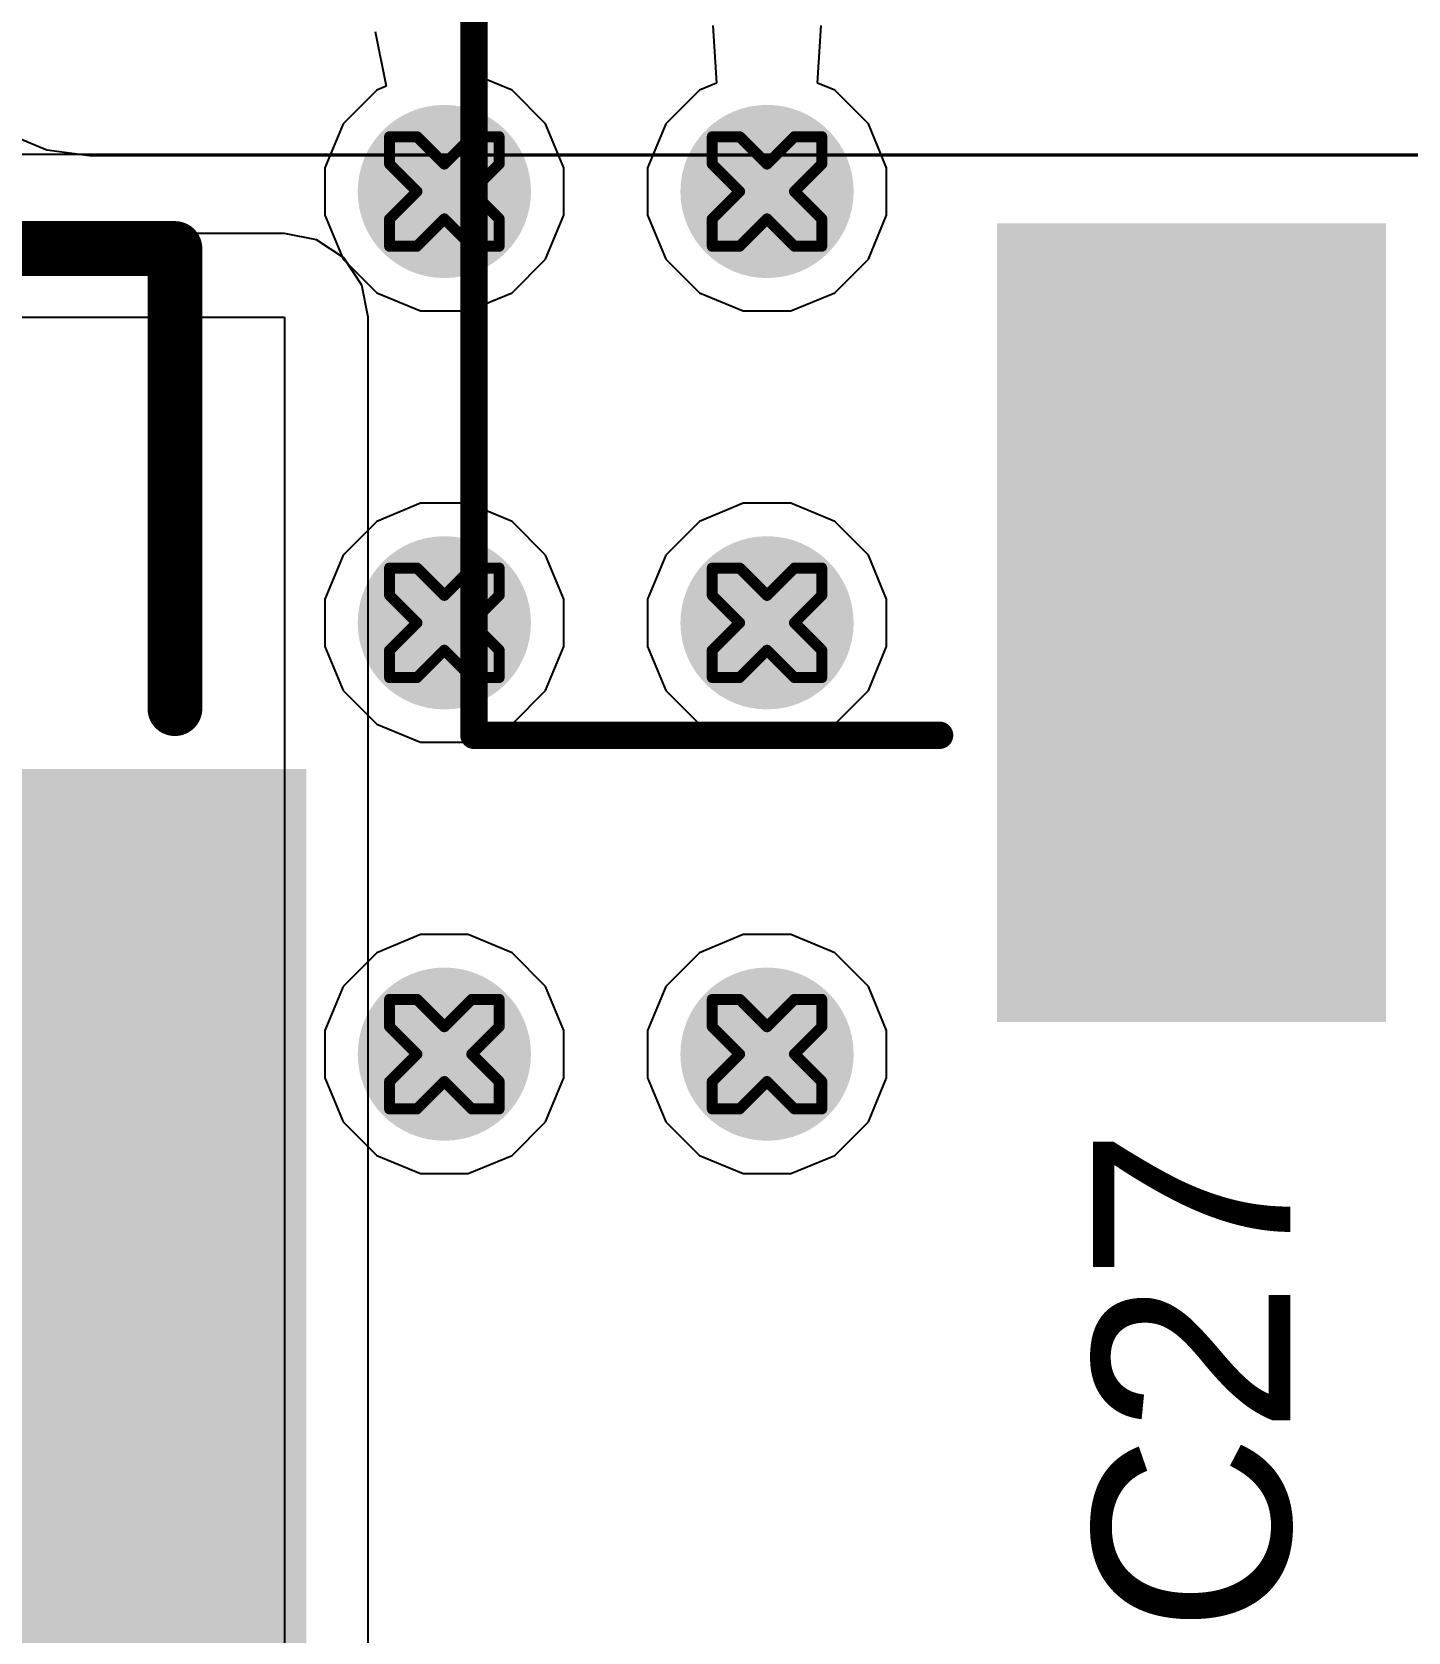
# Model space of a CAD drawing. Header units: inches. Extents: x 0 to 5379, y 0 to 5429.
# Drawn here: x 108.06 to 114.44, y 50.29 to 57.71 of the extents above; entities that cross this region are included whole.
import ezdxf

# ---------------------------------------------------------------- set-up
doc = ezdxf.new("R2010")
doc.units = ezdxf.units.IN
for name, color, linetype in [('Bottom Layer', 5, 'Continuous'), ('Bottom Solder', 6, 'Continuous'), ('Drill Drawing', 1, 'Continuous'), ('GND01', 16, 'Continuous'), ('GND02', 76, 'Continuous'), ('PWR', 156, 'Continuous'), ('SIG 01', 90, 'Continuous'), ('Top Layer', 1, 'Continuous'), ('Top Overlay', 2, 'Continuous'), ('Top Paste', 8, 'Continuous'), ('Top Solder', 216, 'Continuous'), ('Via Holes', 16, 'Continuous')]:
    doc.layers.add(name, color=color, linetype=linetype)
doc.styles.add('Arial', font='', dxfattribs={"height": 0.2})
doc.styles.get('Arial').set_extended_font_data('Arial')

# ---------------------------------------------------------------- blocks, each defined once
blk = doc.blocks.new('TO_263_50')
at = {"layer": 'Top Layer'}
blk.add_hatch(color=1, dxfattribs=at).paths.add_polyline_path([(-5.715, 9.78), (5.715, 9.78), (5.715, 0.89), (-5.715, 0.89)])
at = {"layer": 'Top Paste'}
blk.add_hatch(color=8, dxfattribs=at).paths.add_polyline_path([(-5.715, 9.78), (5.715, 9.78), (5.715, 0.89), (-5.715, 0.89)])
at = {"layer": 'Top Solder'}
blk.add_hatch(color=216, dxfattribs=at).paths.add_polyline_path([(-5.8166, 9.8816), (5.8166, 9.8816), (5.8166, 0.7884), (-5.8166, 0.7884)])
at = {"layer": 'Top Overlay'}
for points in [[(-5.207, 0.508, 0.254, 0.254, 0), (-5.207, -1.6256, 0.254, 0.254, 0)], [(5.1054, -1.6256, 0.254, 0.254, 0), (-5.207, -1.6256, 0.254, 0.254, 0)]]:
    blk.add_lwpolyline(points, format="xyseb", dxfattribs=at)
for points in [[(-5.2705, 0.508, 0.127, 0.127, 1), (-5.1435, 0.508, 0.127, 0.127, 1)], [(-5.2705, -1.6256, 0.127, 0.127, 1), (-5.1435, -1.6256, 0.127, 0.127, 1)], [(-5.2705, -1.6256, 0.127, 0.127, 1), (-5.1435, -1.6256, 0.127, 0.127, 1)]]:
    blk.add_lwpolyline(points, format="xyseb", close=True, dxfattribs=at)
blk = doc.blocks.new('RVT1H470M0607_58')
at = {"layer": 'Top Layer'}
blk.add_hatch(color=1, dxfattribs=at).paths.add_polyline_path([(1.05, 0.8), (4.55, 0.8), (4.55, -0.8), (1.05, -0.8)])
at = {"layer": 'Top Paste'}
blk.add_hatch(color=8, dxfattribs=at).paths.add_polyline_path([(1.05, 0.8), (4.55, 0.8), (4.55, -0.8), (1.05, -0.8)])
at = {"layer": 'Top Solder'}
blk.add_hatch(color=216, dxfattribs=at).paths.add_polyline_path([(0.9484, 0.9016), (4.6516, 0.9016), (4.6516, -0.9016), (0.9484, -0.9016)])
at = {"layer": 'Top Overlay'}
for points in [[(3.3214, -3.3274, 0.127, 0.127, 0), (3.3214, -1.1684, 0.127, 0.127, 0)], [(3.3214, -3.3274, 0.127, 0.127, 0), (-1.8348, -3.3274, 0.127, 0.127, 0)]]:
    blk.add_lwpolyline(points, format="xyseb", dxfattribs=at)
for points in [[(3.2897, -1.1684, 0.0635, 0.0635, 1), (3.3532, -1.1684, 0.0635, 0.0635, 1)], [(3.2897, -3.3274, 0.0635, 0.0635, 1), (3.3532, -3.3274, 0.0635, 0.0635, 1)], [(3.2897, -3.3274, 0.0635, 0.0635, 1), (3.3532, -3.3274, 0.0635, 0.0635, 1)]]:
    blk.add_lwpolyline(points, format="xyseb", close=True, dxfattribs=at)

msp = doc.modelspace()

# ---------------------------------------------------------------- hatches: boundary and pattern name
at = {"layer": 'Bottom Layer'}
h = msp.add_hatch(color=5, dxfattribs=at)
edge = h.paths.add_edge_path()
edge.add_arc((109.9758, 56.971), 0.3, 0, 360)
h = msp.add_hatch(color=5, dxfattribs=at)
edge = h.paths.add_edge_path()
edge.add_arc((111.4718, 56.971), 0.3, 0, 360)
h = msp.add_hatch(color=5, dxfattribs=at)
edge = h.paths.add_edge_path()
edge.add_arc((109.9758, 54.971), 0.3, 0, 360)
h = msp.add_hatch(color=5, dxfattribs=at)
edge = h.paths.add_edge_path()
edge.add_arc((111.4718, 54.971), 0.3, 0, 360)
h = msp.add_hatch(color=5, dxfattribs=at)
edge = h.paths.add_edge_path()
edge.add_arc((109.9758, 52.971), 0.3, 0, 360)
h = msp.add_hatch(color=5, dxfattribs=at)
edge = h.paths.add_edge_path()
edge.add_arc((111.4718, 52.971), 0.3, 0, 360)
at = {"layer": 'Bottom Solder'}
h = msp.add_hatch(color=6, dxfattribs=at)
edge = h.paths.add_edge_path()
edge.add_arc((109.9758, 56.971), 0.4016, 0, 360)
h = msp.add_hatch(color=6, dxfattribs=at)
edge = h.paths.add_edge_path()
edge.add_arc((111.4718, 56.971), 0.4016, 0, 360)
h = msp.add_hatch(color=6, dxfattribs=at)
edge = h.paths.add_edge_path()
edge.add_arc((109.9758, 54.971), 0.4016, 0, 360)
h = msp.add_hatch(color=6, dxfattribs=at)
edge = h.paths.add_edge_path()
edge.add_arc((111.4718, 54.971), 0.4016, 0, 360)
h = msp.add_hatch(color=6, dxfattribs=at)
edge = h.paths.add_edge_path()
edge.add_arc((109.9758, 52.971), 0.4016, 0, 360)
h = msp.add_hatch(color=6, dxfattribs=at)
edge = h.paths.add_edge_path()
edge.add_arc((111.4718, 52.971), 0.4016, 0, 360)
at = {"layer": 'GND01'}
h = msp.add_hatch(color=16, dxfattribs=at)
edge = h.paths.add_edge_path()
edge.add_arc((109.9758, 56.971), 0.3, 0, 360)
h = msp.add_hatch(color=16, dxfattribs=at)
edge = h.paths.add_edge_path()
edge.add_arc((111.4718, 56.971), 0.3, 0, 360)
h = msp.add_hatch(color=16, dxfattribs=at)
edge = h.paths.add_edge_path()
edge.add_arc((109.9758, 54.971), 0.3, 0, 360)
h = msp.add_hatch(color=16, dxfattribs=at)
edge = h.paths.add_edge_path()
edge.add_arc((111.4718, 54.971), 0.3, 0, 360)
h = msp.add_hatch(color=16, dxfattribs=at)
edge = h.paths.add_edge_path()
edge.add_arc((109.9758, 52.971), 0.3, 0, 360)
h = msp.add_hatch(color=16, dxfattribs=at)
edge = h.paths.add_edge_path()
edge.add_arc((111.4718, 52.971), 0.3, 0, 360)
at = {"layer": 'GND02'}
h = msp.add_hatch(color=76, dxfattribs=at)
edge = h.paths.add_edge_path()
edge.add_arc((109.9758, 56.971), 0.3, 0, 360)
h = msp.add_hatch(color=76, dxfattribs=at)
edge = h.paths.add_edge_path()
edge.add_arc((111.4718, 56.971), 0.3, 0, 360)
h = msp.add_hatch(color=76, dxfattribs=at)
edge = h.paths.add_edge_path()
edge.add_arc((109.9758, 54.971), 0.3, 0, 360)
h = msp.add_hatch(color=76, dxfattribs=at)
edge = h.paths.add_edge_path()
edge.add_arc((111.4718, 54.971), 0.3, 0, 360)
h = msp.add_hatch(color=76, dxfattribs=at)
edge = h.paths.add_edge_path()
edge.add_arc((109.9758, 52.971), 0.3, 0, 360)
h = msp.add_hatch(color=76, dxfattribs=at)
edge = h.paths.add_edge_path()
edge.add_arc((111.4718, 52.971), 0.3, 0, 360)
at = {"layer": 'PWR'}
h = msp.add_hatch(color=156, dxfattribs=at)
edge = h.paths.add_edge_path()
edge.add_arc((109.9758, 56.971), 0.3, 0, 360)
h = msp.add_hatch(color=156, dxfattribs=at)
edge = h.paths.add_edge_path()
edge.add_arc((111.4718, 56.971), 0.3, 0, 360)
h = msp.add_hatch(color=156, dxfattribs=at)
edge = h.paths.add_edge_path()
edge.add_arc((109.9758, 54.971), 0.3, 0, 360)
h = msp.add_hatch(color=156, dxfattribs=at)
edge = h.paths.add_edge_path()
edge.add_arc((111.4718, 54.971), 0.3, 0, 360)
h = msp.add_hatch(color=156, dxfattribs=at)
edge = h.paths.add_edge_path()
edge.add_arc((109.9758, 52.971), 0.3, 0, 360)
h = msp.add_hatch(color=156, dxfattribs=at)
edge = h.paths.add_edge_path()
edge.add_arc((111.4718, 52.971), 0.3, 0, 360)
at = {"layer": 'SIG 01'}
h = msp.add_hatch(color=90, dxfattribs=at)
edge = h.paths.add_edge_path()
edge.add_arc((109.9758, 56.971), 0.3, 0, 360)
h = msp.add_hatch(color=90, dxfattribs=at)
edge = h.paths.add_edge_path()
edge.add_arc((111.4718, 56.971), 0.3, 0, 360)
h = msp.add_hatch(color=90, dxfattribs=at)
edge = h.paths.add_edge_path()
edge.add_arc((109.9758, 54.971), 0.3, 0, 360)
h = msp.add_hatch(color=90, dxfattribs=at)
edge = h.paths.add_edge_path()
edge.add_arc((111.4718, 54.971), 0.3, 0, 360)
h = msp.add_hatch(color=90, dxfattribs=at)
edge = h.paths.add_edge_path()
edge.add_arc((109.9758, 52.971), 0.3, 0, 360)
h = msp.add_hatch(color=90, dxfattribs=at)
edge = h.paths.add_edge_path()
edge.add_arc((111.4718, 52.971), 0.3, 0, 360)
at = {"layer": 'Top Layer'}
h = msp.add_hatch(color=1, dxfattribs=at)
edge = h.paths.add_edge_path()
edge.add_arc((109.9758, 56.971), 0.3, 0, 360)
h = msp.add_hatch(color=1, dxfattribs=at)
edge = h.paths.add_edge_path()
edge.add_arc((111.4718, 56.971), 0.3, 0, 360)
h = msp.add_hatch(color=1, dxfattribs=at)
edge = h.paths.add_edge_path()
edge.add_arc((109.9758, 54.971), 0.3, 0, 360)
h = msp.add_hatch(color=1, dxfattribs=at)
edge = h.paths.add_edge_path()
edge.add_arc((111.4718, 54.971), 0.3, 0, 360)
h = msp.add_hatch(color=1, dxfattribs=at)
edge = h.paths.add_edge_path()
edge.add_arc((109.9758, 52.971), 0.3, 0, 360)
h = msp.add_hatch(color=1, dxfattribs=at)
edge = h.paths.add_edge_path()
edge.add_arc((111.4718, 52.971), 0.3, 0, 360)
at = {"layer": 'Top Solder'}
h = msp.add_hatch(color=216, dxfattribs=at)
edge = h.paths.add_edge_path()
edge.add_arc((109.9758, 56.971), 0.4016, 0, 360)
h = msp.add_hatch(color=216, dxfattribs=at)
edge = h.paths.add_edge_path()
edge.add_arc((111.4718, 56.971), 0.4016, 0, 360)
h = msp.add_hatch(color=216, dxfattribs=at)
edge = h.paths.add_edge_path()
edge.add_arc((109.9758, 54.971), 0.4016, 0, 360)
h = msp.add_hatch(color=216, dxfattribs=at)
edge = h.paths.add_edge_path()
edge.add_arc((111.4718, 54.971), 0.4016, 0, 360)
h = msp.add_hatch(color=216, dxfattribs=at)
edge = h.paths.add_edge_path()
edge.add_arc((109.9758, 52.971), 0.4016, 0, 360)
h = msp.add_hatch(color=216, dxfattribs=at)
edge = h.paths.add_edge_path()
edge.add_arc((111.4718, 52.971), 0.4016, 0, 360)
at = {"layer": 'Via Holes'}
h = msp.add_hatch(color=7, dxfattribs=at)
edge = h.paths.add_edge_path()
edge.add_arc((109.9758, 56.971), 0.15, 0, 360)
h = msp.add_hatch(color=7, dxfattribs=at)
edge = h.paths.add_edge_path()
edge.add_arc((111.4718, 56.971), 0.15, 0, 360)
h = msp.add_hatch(color=7, dxfattribs=at)
edge = h.paths.add_edge_path()
edge.add_arc((109.9758, 54.971), 0.15, 0, 360)
h = msp.add_hatch(color=7, dxfattribs=at)
edge = h.paths.add_edge_path()
edge.add_arc((111.4718, 54.971), 0.15, 0, 360)
h = msp.add_hatch(color=7, dxfattribs=at)
edge = h.paths.add_edge_path()
edge.add_arc((109.9758, 52.971), 0.15, 0, 360)
h = msp.add_hatch(color=7, dxfattribs=at)
edge = h.paths.add_edge_path()
edge.add_arc((111.4718, 52.971), 0.15, 0, 360)

# ---------------------------------------------------------------- linework, layer by layer
at = {"layer": 'Bottom Layer'}
msp.add_line((106.1974, 57.1434), (130.3424, 57.1434), dxfattribs=at)
at = {"layer": 'Drill Drawing'}
for points in [[(109.7218, 57.098, 0.0508, 0.0508, 0), (109.7218, 57.225, 0.0508, 0.0508, 0)], [(109.7218, 57.225, 0.0508, 0.0508, 0), (109.8488, 57.225, 0.0508, 0.0508, 0)], [(109.8488, 57.225, 0.0508, 0.0508, 0), (109.9758, 57.098, 0.0508, 0.0508, 0)], [(109.9758, 57.098, 0.0508, 0.0508, 0), (110.1028, 57.225, 0.0508, 0.0508, 0)], [(110.1028, 57.225, 0.0508, 0.0508, 0), (110.2298, 57.225, 0.0508, 0.0508, 0)], [(110.2298, 57.098, 0.0508, 0.0508, 0), (110.2298, 57.225, 0.0508, 0.0508, 0)], [(111.2178, 57.098, 0.0508, 0.0508, 0), (111.2178, 57.225, 0.0508, 0.0508, 0)], [(111.2178, 57.225, 0.0508, 0.0508, 0), (111.3448, 57.225, 0.0508, 0.0508, 0)], [(111.3448, 57.225, 0.0508, 0.0508, 0), (111.4718, 57.098, 0.0508, 0.0508, 0)], [(111.4718, 57.098, 0.0508, 0.0508, 0), (111.5988, 57.225, 0.0508, 0.0508, 0)], [(111.5988, 57.225, 0.0508, 0.0508, 0), (111.7258, 57.225, 0.0508, 0.0508, 0)], [(111.7258, 57.098, 0.0508, 0.0508, 0), (111.7258, 57.225, 0.0508, 0.0508, 0)], [(109.7218, 57.098, 0.0508, 0.0508, 0), (109.8488, 56.971, 0.0508, 0.0508, 0)], [(110.1028, 56.971, 0.0508, 0.0508, 0), (110.2298, 57.098, 0.0508, 0.0508, 0)], [(111.2178, 57.098, 0.0508, 0.0508, 0), (111.3448, 56.971, 0.0508, 0.0508, 0)], [(111.5988, 56.971, 0.0508, 0.0508, 0), (111.7258, 57.098, 0.0508, 0.0508, 0)], [(109.7218, 56.844, 0.0508, 0.0508, 0), (109.8488, 56.971, 0.0508, 0.0508, 0)], [(110.1028, 56.971, 0.0508, 0.0508, 0), (110.2298, 56.844, 0.0508, 0.0508, 0)], [(111.2178, 56.844, 0.0508, 0.0508, 0), (111.3448, 56.971, 0.0508, 0.0508, 0)], [(111.5988, 56.971, 0.0508, 0.0508, 0), (111.7258, 56.844, 0.0508, 0.0508, 0)], [(109.7218, 56.717, 0.0508, 0.0508, 0), (109.7218, 56.844, 0.0508, 0.0508, 0)], [(109.8488, 56.717, 0.0508, 0.0508, 0), (109.9758, 56.844, 0.0508, 0.0508, 0)], [(109.9758, 56.844, 0.0508, 0.0508, 0), (110.1028, 56.717, 0.0508, 0.0508, 0)], [(110.2298, 56.717, 0.0508, 0.0508, 0), (110.2298, 56.844, 0.0508, 0.0508, 0)], [(111.2178, 56.717, 0.0508, 0.0508, 0), (111.2178, 56.844, 0.0508, 0.0508, 0)], [(111.3448, 56.717, 0.0508, 0.0508, 0), (111.4718, 56.844, 0.0508, 0.0508, 0)], [(111.4718, 56.844, 0.0508, 0.0508, 0), (111.5988, 56.717, 0.0508, 0.0508, 0)], [(111.7258, 56.717, 0.0508, 0.0508, 0), (111.7258, 56.844, 0.0508, 0.0508, 0)], [(109.7218, 56.717, 0.0508, 0.0508, 0), (109.8488, 56.717, 0.0508, 0.0508, 0)], [(110.1028, 56.717, 0.0508, 0.0508, 0), (110.2298, 56.717, 0.0508, 0.0508, 0)], [(111.2178, 56.717, 0.0508, 0.0508, 0), (111.3448, 56.717, 0.0508, 0.0508, 0)], [(111.5988, 56.717, 0.0508, 0.0508, 0), (111.7258, 56.717, 0.0508, 0.0508, 0)], [(109.7218, 55.098, 0.0508, 0.0508, 0), (109.7218, 55.225, 0.0508, 0.0508, 0)], [(109.7218, 55.225, 0.0508, 0.0508, 0), (109.8488, 55.225, 0.0508, 0.0508, 0)], [(109.8488, 55.225, 0.0508, 0.0508, 0), (109.9758, 55.098, 0.0508, 0.0508, 0)], [(109.9758, 55.098, 0.0508, 0.0508, 0), (110.1028, 55.225, 0.0508, 0.0508, 0)], [(110.1028, 55.225, 0.0508, 0.0508, 0), (110.2298, 55.225, 0.0508, 0.0508, 0)], [(110.2298, 55.098, 0.0508, 0.0508, 0), (110.2298, 55.225, 0.0508, 0.0508, 0)], [(111.2178, 55.098, 0.0508, 0.0508, 0), (111.2178, 55.225, 0.0508, 0.0508, 0)], [(111.2178, 55.225, 0.0508, 0.0508, 0), (111.3448, 55.225, 0.0508, 0.0508, 0)], [(111.3448, 55.225, 0.0508, 0.0508, 0), (111.4718, 55.098, 0.0508, 0.0508, 0)], [(111.4718, 55.098, 0.0508, 0.0508, 0), (111.5988, 55.225, 0.0508, 0.0508, 0)], [(111.5988, 55.225, 0.0508, 0.0508, 0), (111.7258, 55.225, 0.0508, 0.0508, 0)], [(111.7258, 55.098, 0.0508, 0.0508, 0), (111.7258, 55.225, 0.0508, 0.0508, 0)], [(109.7218, 55.098, 0.0508, 0.0508, 0), (109.8488, 54.971, 0.0508, 0.0508, 0)], [(110.1028, 54.971, 0.0508, 0.0508, 0), (110.2298, 55.098, 0.0508, 0.0508, 0)], [(111.2178, 55.098, 0.0508, 0.0508, 0), (111.3448, 54.971, 0.0508, 0.0508, 0)], [(111.5988, 54.971, 0.0508, 0.0508, 0), (111.7258, 55.098, 0.0508, 0.0508, 0)], [(109.7218, 54.844, 0.0508, 0.0508, 0), (109.8488, 54.971, 0.0508, 0.0508, 0)], [(110.1028, 54.971, 0.0508, 0.0508, 0), (110.2298, 54.844, 0.0508, 0.0508, 0)], [(111.2178, 54.844, 0.0508, 0.0508, 0), (111.3448, 54.971, 0.0508, 0.0508, 0)], [(111.5988, 54.971, 0.0508, 0.0508, 0), (111.7258, 54.844, 0.0508, 0.0508, 0)], [(109.7218, 54.717, 0.0508, 0.0508, 0), (109.7218, 54.844, 0.0508, 0.0508, 0)], [(109.8488, 54.717, 0.0508, 0.0508, 0), (109.9758, 54.844, 0.0508, 0.0508, 0)], [(109.9758, 54.844, 0.0508, 0.0508, 0), (110.1028, 54.717, 0.0508, 0.0508, 0)], [(110.2298, 54.717, 0.0508, 0.0508, 0), (110.2298, 54.844, 0.0508, 0.0508, 0)], [(111.2178, 54.717, 0.0508, 0.0508, 0), (111.2178, 54.844, 0.0508, 0.0508, 0)], [(111.3448, 54.717, 0.0508, 0.0508, 0), (111.4718, 54.844, 0.0508, 0.0508, 0)], [(111.4718, 54.844, 0.0508, 0.0508, 0), (111.5988, 54.717, 0.0508, 0.0508, 0)], [(111.7258, 54.717, 0.0508, 0.0508, 0), (111.7258, 54.844, 0.0508, 0.0508, 0)], [(109.7218, 54.717, 0.0508, 0.0508, 0), (109.8488, 54.717, 0.0508, 0.0508, 0)], [(110.1028, 54.717, 0.0508, 0.0508, 0), (110.2298, 54.717, 0.0508, 0.0508, 0)], [(111.2178, 54.717, 0.0508, 0.0508, 0), (111.3448, 54.717, 0.0508, 0.0508, 0)], [(111.5988, 54.717, 0.0508, 0.0508, 0), (111.7258, 54.717, 0.0508, 0.0508, 0)], [(109.7218, 53.098, 0.0508, 0.0508, 0), (109.7218, 53.225, 0.0508, 0.0508, 0)], [(109.7218, 53.225, 0.0508, 0.0508, 0), (109.8488, 53.225, 0.0508, 0.0508, 0)], [(109.8488, 53.225, 0.0508, 0.0508, 0), (109.9758, 53.098, 0.0508, 0.0508, 0)], [(109.9758, 53.098, 0.0508, 0.0508, 0), (110.1028, 53.225, 0.0508, 0.0508, 0)], [(110.1028, 53.225, 0.0508, 0.0508, 0), (110.2298, 53.225, 0.0508, 0.0508, 0)], [(110.2298, 53.098, 0.0508, 0.0508, 0), (110.2298, 53.225, 0.0508, 0.0508, 0)], [(111.2178, 53.098, 0.0508, 0.0508, 0), (111.2178, 53.225, 0.0508, 0.0508, 0)], [(111.2178, 53.225, 0.0508, 0.0508, 0), (111.3448, 53.225, 0.0508, 0.0508, 0)], [(111.3448, 53.225, 0.0508, 0.0508, 0), (111.4718, 53.098, 0.0508, 0.0508, 0)], [(111.4718, 53.098, 0.0508, 0.0508, 0), (111.5988, 53.225, 0.0508, 0.0508, 0)], [(111.5988, 53.225, 0.0508, 0.0508, 0), (111.7258, 53.225, 0.0508, 0.0508, 0)], [(111.7258, 53.098, 0.0508, 0.0508, 0), (111.7258, 53.225, 0.0508, 0.0508, 0)], [(109.7218, 53.098, 0.0508, 0.0508, 0), (109.8488, 52.971, 0.0508, 0.0508, 0)], [(110.1028, 52.971, 0.0508, 0.0508, 0), (110.2298, 53.098, 0.0508, 0.0508, 0)], [(111.2178, 53.098, 0.0508, 0.0508, 0), (111.3448, 52.971, 0.0508, 0.0508, 0)], [(111.5988, 52.971, 0.0508, 0.0508, 0), (111.7258, 53.098, 0.0508, 0.0508, 0)], [(109.7218, 52.844, 0.0508, 0.0508, 0), (109.8488, 52.971, 0.0508, 0.0508, 0)], [(110.1028, 52.971, 0.0508, 0.0508, 0), (110.2298, 52.844, 0.0508, 0.0508, 0)], [(111.2178, 52.844, 0.0508, 0.0508, 0), (111.3448, 52.971, 0.0508, 0.0508, 0)], [(111.5988, 52.971, 0.0508, 0.0508, 0), (111.7258, 52.844, 0.0508, 0.0508, 0)], [(109.7218, 52.717, 0.0508, 0.0508, 0), (109.7218, 52.844, 0.0508, 0.0508, 0)], [(109.8488, 52.717, 0.0508, 0.0508, 0), (109.9758, 52.844, 0.0508, 0.0508, 0)], [(109.9758, 52.844, 0.0508, 0.0508, 0), (110.1028, 52.717, 0.0508, 0.0508, 0)], [(110.2298, 52.717, 0.0508, 0.0508, 0), (110.2298, 52.844, 0.0508, 0.0508, 0)], [(111.2178, 52.717, 0.0508, 0.0508, 0), (111.2178, 52.844, 0.0508, 0.0508, 0)], [(111.3448, 52.717, 0.0508, 0.0508, 0), (111.4718, 52.844, 0.0508, 0.0508, 0)], [(111.4718, 52.844, 0.0508, 0.0508, 0), (111.5988, 52.717, 0.0508, 0.0508, 0)], [(111.7258, 52.717, 0.0508, 0.0508, 0), (111.7258, 52.844, 0.0508, 0.0508, 0)], [(109.7218, 52.717, 0.0508, 0.0508, 0), (109.8488, 52.717, 0.0508, 0.0508, 0)], [(110.1028, 52.717, 0.0508, 0.0508, 0), (110.2298, 52.717, 0.0508, 0.0508, 0)], [(111.2178, 52.717, 0.0508, 0.0508, 0), (111.3448, 52.717, 0.0508, 0.0508, 0)], [(111.5988, 52.717, 0.0508, 0.0508, 0), (111.7258, 52.717, 0.0508, 0.0508, 0)]]:
    msp.add_lwpolyline(points, format="xyseb", dxfattribs=at)
for points in [[(109.7091, 57.225, 0.0254, 0.0254, 1), (109.7345, 57.225, 0.0254, 0.0254, 1)], [(109.7091, 57.225, 0.0254, 0.0254, 1), (109.7345, 57.225, 0.0254, 0.0254, 1)], [(109.8361, 57.225, 0.0254, 0.0254, 1), (109.8615, 57.225, 0.0254, 0.0254, 1)], [(109.8361, 57.225, 0.0254, 0.0254, 1), (109.8615, 57.225, 0.0254, 0.0254, 1)], [(110.0901, 57.225, 0.0254, 0.0254, 1), (110.1155, 57.225, 0.0254, 0.0254, 1)], [(110.0901, 57.225, 0.0254, 0.0254, 1), (110.1155, 57.225, 0.0254, 0.0254, 1)], [(110.2171, 57.225, 0.0254, 0.0254, 1), (110.2425, 57.225, 0.0254, 0.0254, 1)], [(110.2171, 57.225, 0.0254, 0.0254, 1), (110.2425, 57.225, 0.0254, 0.0254, 1)], [(111.2051, 57.225, 0.0254, 0.0254, 1), (111.2305, 57.225, 0.0254, 0.0254, 1)], [(111.2051, 57.225, 0.0254, 0.0254, 1), (111.2305, 57.225, 0.0254, 0.0254, 1)], [(111.3321, 57.225, 0.0254, 0.0254, 1), (111.3575, 57.225, 0.0254, 0.0254, 1)], [(111.3321, 57.225, 0.0254, 0.0254, 1), (111.3575, 57.225, 0.0254, 0.0254, 1)], [(111.5861, 57.225, 0.0254, 0.0254, 1), (111.6115, 57.225, 0.0254, 0.0254, 1)], [(111.5861, 57.225, 0.0254, 0.0254, 1), (111.6115, 57.225, 0.0254, 0.0254, 1)], [(111.7131, 57.225, 0.0254, 0.0254, 1), (111.7385, 57.225, 0.0254, 0.0254, 1)], [(111.7131, 57.225, 0.0254, 0.0254, 1), (111.7385, 57.225, 0.0254, 0.0254, 1)], [(109.7091, 57.098, 0.0254, 0.0254, 1), (109.7345, 57.098, 0.0254, 0.0254, 1)], [(109.7091, 57.098, 0.0254, 0.0254, 1), (109.7345, 57.098, 0.0254, 0.0254, 1)], [(109.9631, 57.098, 0.0254, 0.0254, 1), (109.9885, 57.098, 0.0254, 0.0254, 1)], [(109.9631, 57.098, 0.0254, 0.0254, 1), (109.9885, 57.098, 0.0254, 0.0254, 1)], [(110.2171, 57.098, 0.0254, 0.0254, 1), (110.2425, 57.098, 0.0254, 0.0254, 1)], [(110.2171, 57.098, 0.0254, 0.0254, 1), (110.2425, 57.098, 0.0254, 0.0254, 1)], [(111.2051, 57.098, 0.0254, 0.0254, 1), (111.2305, 57.098, 0.0254, 0.0254, 1)], [(111.2051, 57.098, 0.0254, 0.0254, 1), (111.2305, 57.098, 0.0254, 0.0254, 1)], [(111.4591, 57.098, 0.0254, 0.0254, 1), (111.4845, 57.098, 0.0254, 0.0254, 1)], [(111.4591, 57.098, 0.0254, 0.0254, 1), (111.4845, 57.098, 0.0254, 0.0254, 1)], [(111.7131, 57.098, 0.0254, 0.0254, 1), (111.7385, 57.098, 0.0254, 0.0254, 1)], [(111.7131, 57.098, 0.0254, 0.0254, 1), (111.7385, 57.098, 0.0254, 0.0254, 1)], [(109.8361, 56.971, 0.0254, 0.0254, 1), (109.8615, 56.971, 0.0254, 0.0254, 1)], [(109.8361, 56.971, 0.0254, 0.0254, 1), (109.8615, 56.971, 0.0254, 0.0254, 1)], [(110.0901, 56.971, 0.0254, 0.0254, 1), (110.1155, 56.971, 0.0254, 0.0254, 1)], [(110.0901, 56.971, 0.0254, 0.0254, 1), (110.1155, 56.971, 0.0254, 0.0254, 1)], [(111.3321, 56.971, 0.0254, 0.0254, 1), (111.3575, 56.971, 0.0254, 0.0254, 1)], [(111.3321, 56.971, 0.0254, 0.0254, 1), (111.3575, 56.971, 0.0254, 0.0254, 1)], [(111.5861, 56.971, 0.0254, 0.0254, 1), (111.6115, 56.971, 0.0254, 0.0254, 1)], [(111.5861, 56.971, 0.0254, 0.0254, 1), (111.6115, 56.971, 0.0254, 0.0254, 1)], [(109.7091, 56.844, 0.0254, 0.0254, 1), (109.7345, 56.844, 0.0254, 0.0254, 1)], [(109.7091, 56.844, 0.0254, 0.0254, 1), (109.7345, 56.844, 0.0254, 0.0254, 1)], [(109.9631, 56.844, 0.0254, 0.0254, 1), (109.9885, 56.844, 0.0254, 0.0254, 1)], [(109.9631, 56.844, 0.0254, 0.0254, 1), (109.9885, 56.844, 0.0254, 0.0254, 1)], [(110.2171, 56.844, 0.0254, 0.0254, 1), (110.2425, 56.844, 0.0254, 0.0254, 1)], [(110.2171, 56.844, 0.0254, 0.0254, 1), (110.2425, 56.844, 0.0254, 0.0254, 1)], [(111.2051, 56.844, 0.0254, 0.0254, 1), (111.2305, 56.844, 0.0254, 0.0254, 1)], [(111.2051, 56.844, 0.0254, 0.0254, 1), (111.2305, 56.844, 0.0254, 0.0254, 1)], [(111.4591, 56.844, 0.0254, 0.0254, 1), (111.4845, 56.844, 0.0254, 0.0254, 1)], [(111.4591, 56.844, 0.0254, 0.0254, 1), (111.4845, 56.844, 0.0254, 0.0254, 1)], [(111.7131, 56.844, 0.0254, 0.0254, 1), (111.7385, 56.844, 0.0254, 0.0254, 1)], [(111.7131, 56.844, 0.0254, 0.0254, 1), (111.7385, 56.844, 0.0254, 0.0254, 1)], [(109.7091, 56.717, 0.0254, 0.0254, 1), (109.7345, 56.717, 0.0254, 0.0254, 1)], [(109.7091, 56.717, 0.0254, 0.0254, 1), (109.7345, 56.717, 0.0254, 0.0254, 1)], [(109.8361, 56.717, 0.0254, 0.0254, 1), (109.8615, 56.717, 0.0254, 0.0254, 1)], [(109.8361, 56.717, 0.0254, 0.0254, 1), (109.8615, 56.717, 0.0254, 0.0254, 1)], [(110.0901, 56.717, 0.0254, 0.0254, 1), (110.1155, 56.717, 0.0254, 0.0254, 1)], [(110.0901, 56.717, 0.0254, 0.0254, 1), (110.1155, 56.717, 0.0254, 0.0254, 1)], [(110.2171, 56.717, 0.0254, 0.0254, 1), (110.2425, 56.717, 0.0254, 0.0254, 1)], [(110.2171, 56.717, 0.0254, 0.0254, 1), (110.2425, 56.717, 0.0254, 0.0254, 1)], [(111.2051, 56.717, 0.0254, 0.0254, 1), (111.2305, 56.717, 0.0254, 0.0254, 1)], [(111.2051, 56.717, 0.0254, 0.0254, 1), (111.2305, 56.717, 0.0254, 0.0254, 1)], [(111.3321, 56.717, 0.0254, 0.0254, 1), (111.3575, 56.717, 0.0254, 0.0254, 1)], [(111.3321, 56.717, 0.0254, 0.0254, 1), (111.3575, 56.717, 0.0254, 0.0254, 1)], [(111.5861, 56.717, 0.0254, 0.0254, 1), (111.6115, 56.717, 0.0254, 0.0254, 1)], [(111.5861, 56.717, 0.0254, 0.0254, 1), (111.6115, 56.717, 0.0254, 0.0254, 1)], [(111.7131, 56.717, 0.0254, 0.0254, 1), (111.7385, 56.717, 0.0254, 0.0254, 1)], [(111.7131, 56.717, 0.0254, 0.0254, 1), (111.7385, 56.717, 0.0254, 0.0254, 1)], [(109.7091, 55.225, 0.0254, 0.0254, 1), (109.7345, 55.225, 0.0254, 0.0254, 1)], [(109.7091, 55.225, 0.0254, 0.0254, 1), (109.7345, 55.225, 0.0254, 0.0254, 1)], [(109.8361, 55.225, 0.0254, 0.0254, 1), (109.8615, 55.225, 0.0254, 0.0254, 1)], [(109.8361, 55.225, 0.0254, 0.0254, 1), (109.8615, 55.225, 0.0254, 0.0254, 1)], [(110.0901, 55.225, 0.0254, 0.0254, 1), (110.1155, 55.225, 0.0254, 0.0254, 1)], [(110.0901, 55.225, 0.0254, 0.0254, 1), (110.1155, 55.225, 0.0254, 0.0254, 1)], [(110.2171, 55.225, 0.0254, 0.0254, 1), (110.2425, 55.225, 0.0254, 0.0254, 1)], [(110.2171, 55.225, 0.0254, 0.0254, 1), (110.2425, 55.225, 0.0254, 0.0254, 1)], [(111.2051, 55.225, 0.0254, 0.0254, 1), (111.2305, 55.225, 0.0254, 0.0254, 1)], [(111.2051, 55.225, 0.0254, 0.0254, 1), (111.2305, 55.225, 0.0254, 0.0254, 1)], [(111.3321, 55.225, 0.0254, 0.0254, 1), (111.3575, 55.225, 0.0254, 0.0254, 1)], [(111.3321, 55.225, 0.0254, 0.0254, 1), (111.3575, 55.225, 0.0254, 0.0254, 1)], [(111.5861, 55.225, 0.0254, 0.0254, 1), (111.6115, 55.225, 0.0254, 0.0254, 1)], [(111.5861, 55.225, 0.0254, 0.0254, 1), (111.6115, 55.225, 0.0254, 0.0254, 1)], [(111.7131, 55.225, 0.0254, 0.0254, 1), (111.7385, 55.225, 0.0254, 0.0254, 1)], [(111.7131, 55.225, 0.0254, 0.0254, 1), (111.7385, 55.225, 0.0254, 0.0254, 1)], [(109.7091, 55.098, 0.0254, 0.0254, 1), (109.7345, 55.098, 0.0254, 0.0254, 1)], [(109.7091, 55.098, 0.0254, 0.0254, 1), (109.7345, 55.098, 0.0254, 0.0254, 1)], [(109.9631, 55.098, 0.0254, 0.0254, 1), (109.9885, 55.098, 0.0254, 0.0254, 1)], [(109.9631, 55.098, 0.0254, 0.0254, 1), (109.9885, 55.098, 0.0254, 0.0254, 1)], [(110.2171, 55.098, 0.0254, 0.0254, 1), (110.2425, 55.098, 0.0254, 0.0254, 1)], [(110.2171, 55.098, 0.0254, 0.0254, 1), (110.2425, 55.098, 0.0254, 0.0254, 1)], [(111.2051, 55.098, 0.0254, 0.0254, 1), (111.2305, 55.098, 0.0254, 0.0254, 1)], [(111.2051, 55.098, 0.0254, 0.0254, 1), (111.2305, 55.098, 0.0254, 0.0254, 1)], [(111.4591, 55.098, 0.0254, 0.0254, 1), (111.4845, 55.098, 0.0254, 0.0254, 1)], [(111.4591, 55.098, 0.0254, 0.0254, 1), (111.4845, 55.098, 0.0254, 0.0254, 1)], [(111.7131, 55.098, 0.0254, 0.0254, 1), (111.7385, 55.098, 0.0254, 0.0254, 1)], [(111.7131, 55.098, 0.0254, 0.0254, 1), (111.7385, 55.098, 0.0254, 0.0254, 1)], [(109.8361, 54.971, 0.0254, 0.0254, 1), (109.8615, 54.971, 0.0254, 0.0254, 1)], [(109.8361, 54.971, 0.0254, 0.0254, 1), (109.8615, 54.971, 0.0254, 0.0254, 1)], [(110.0901, 54.971, 0.0254, 0.0254, 1), (110.1155, 54.971, 0.0254, 0.0254, 1)], [(110.0901, 54.971, 0.0254, 0.0254, 1), (110.1155, 54.971, 0.0254, 0.0254, 1)], [(111.3321, 54.971, 0.0254, 0.0254, 1), (111.3575, 54.971, 0.0254, 0.0254, 1)], [(111.3321, 54.971, 0.0254, 0.0254, 1), (111.3575, 54.971, 0.0254, 0.0254, 1)], [(111.5861, 54.971, 0.0254, 0.0254, 1), (111.6115, 54.971, 0.0254, 0.0254, 1)], [(111.5861, 54.971, 0.0254, 0.0254, 1), (111.6115, 54.971, 0.0254, 0.0254, 1)], [(109.7091, 54.844, 0.0254, 0.0254, 1), (109.7345, 54.844, 0.0254, 0.0254, 1)], [(109.7091, 54.844, 0.0254, 0.0254, 1), (109.7345, 54.844, 0.0254, 0.0254, 1)], [(109.9631, 54.844, 0.0254, 0.0254, 1), (109.9885, 54.844, 0.0254, 0.0254, 1)], [(109.9631, 54.844, 0.0254, 0.0254, 1), (109.9885, 54.844, 0.0254, 0.0254, 1)], [(110.2171, 54.844, 0.0254, 0.0254, 1), (110.2425, 54.844, 0.0254, 0.0254, 1)], [(110.2171, 54.844, 0.0254, 0.0254, 1), (110.2425, 54.844, 0.0254, 0.0254, 1)], [(111.2051, 54.844, 0.0254, 0.0254, 1), (111.2305, 54.844, 0.0254, 0.0254, 1)], [(111.2051, 54.844, 0.0254, 0.0254, 1), (111.2305, 54.844, 0.0254, 0.0254, 1)], [(111.4591, 54.844, 0.0254, 0.0254, 1), (111.4845, 54.844, 0.0254, 0.0254, 1)], [(111.4591, 54.844, 0.0254, 0.0254, 1), (111.4845, 54.844, 0.0254, 0.0254, 1)], [(111.7131, 54.844, 0.0254, 0.0254, 1), (111.7385, 54.844, 0.0254, 0.0254, 1)], [(111.7131, 54.844, 0.0254, 0.0254, 1), (111.7385, 54.844, 0.0254, 0.0254, 1)], [(109.7091, 54.717, 0.0254, 0.0254, 1), (109.7345, 54.717, 0.0254, 0.0254, 1)], [(109.7091, 54.717, 0.0254, 0.0254, 1), (109.7345, 54.717, 0.0254, 0.0254, 1)], [(109.8361, 54.717, 0.0254, 0.0254, 1), (109.8615, 54.717, 0.0254, 0.0254, 1)], [(109.8361, 54.717, 0.0254, 0.0254, 1), (109.8615, 54.717, 0.0254, 0.0254, 1)], [(110.0901, 54.717, 0.0254, 0.0254, 1), (110.1155, 54.717, 0.0254, 0.0254, 1)], [(110.0901, 54.717, 0.0254, 0.0254, 1), (110.1155, 54.717, 0.0254, 0.0254, 1)], [(110.2171, 54.717, 0.0254, 0.0254, 1), (110.2425, 54.717, 0.0254, 0.0254, 1)], [(110.2171, 54.717, 0.0254, 0.0254, 1), (110.2425, 54.717, 0.0254, 0.0254, 1)], [(111.2051, 54.717, 0.0254, 0.0254, 1), (111.2305, 54.717, 0.0254, 0.0254, 1)], [(111.2051, 54.717, 0.0254, 0.0254, 1), (111.2305, 54.717, 0.0254, 0.0254, 1)], [(111.3321, 54.717, 0.0254, 0.0254, 1), (111.3575, 54.717, 0.0254, 0.0254, 1)], [(111.3321, 54.717, 0.0254, 0.0254, 1), (111.3575, 54.717, 0.0254, 0.0254, 1)], [(111.5861, 54.717, 0.0254, 0.0254, 1), (111.6115, 54.717, 0.0254, 0.0254, 1)], [(111.5861, 54.717, 0.0254, 0.0254, 1), (111.6115, 54.717, 0.0254, 0.0254, 1)], [(111.7131, 54.717, 0.0254, 0.0254, 1), (111.7385, 54.717, 0.0254, 0.0254, 1)], [(111.7131, 54.717, 0.0254, 0.0254, 1), (111.7385, 54.717, 0.0254, 0.0254, 1)], [(109.7091, 53.225, 0.0254, 0.0254, 1), (109.7345, 53.225, 0.0254, 0.0254, 1)], [(109.7091, 53.225, 0.0254, 0.0254, 1), (109.7345, 53.225, 0.0254, 0.0254, 1)], [(109.8361, 53.225, 0.0254, 0.0254, 1), (109.8615, 53.225, 0.0254, 0.0254, 1)], [(109.8361, 53.225, 0.0254, 0.0254, 1), (109.8615, 53.225, 0.0254, 0.0254, 1)], [(110.0901, 53.225, 0.0254, 0.0254, 1), (110.1155, 53.225, 0.0254, 0.0254, 1)], [(110.0901, 53.225, 0.0254, 0.0254, 1), (110.1155, 53.225, 0.0254, 0.0254, 1)], [(110.2171, 53.225, 0.0254, 0.0254, 1), (110.2425, 53.225, 0.0254, 0.0254, 1)], [(110.2171, 53.225, 0.0254, 0.0254, 1), (110.2425, 53.225, 0.0254, 0.0254, 1)], [(111.2051, 53.225, 0.0254, 0.0254, 1), (111.2305, 53.225, 0.0254, 0.0254, 1)], [(111.2051, 53.225, 0.0254, 0.0254, 1), (111.2305, 53.225, 0.0254, 0.0254, 1)], [(111.3321, 53.225, 0.0254, 0.0254, 1), (111.3575, 53.225, 0.0254, 0.0254, 1)], [(111.3321, 53.225, 0.0254, 0.0254, 1), (111.3575, 53.225, 0.0254, 0.0254, 1)], [(111.5861, 53.225, 0.0254, 0.0254, 1), (111.6115, 53.225, 0.0254, 0.0254, 1)], [(111.5861, 53.225, 0.0254, 0.0254, 1), (111.6115, 53.225, 0.0254, 0.0254, 1)], [(111.7131, 53.225, 0.0254, 0.0254, 1), (111.7385, 53.225, 0.0254, 0.0254, 1)], [(111.7131, 53.225, 0.0254, 0.0254, 1), (111.7385, 53.225, 0.0254, 0.0254, 1)], [(109.7091, 53.098, 0.0254, 0.0254, 1), (109.7345, 53.098, 0.0254, 0.0254, 1)], [(109.7091, 53.098, 0.0254, 0.0254, 1), (109.7345, 53.098, 0.0254, 0.0254, 1)], [(109.9631, 53.098, 0.0254, 0.0254, 1), (109.9885, 53.098, 0.0254, 0.0254, 1)], [(109.9631, 53.098, 0.0254, 0.0254, 1), (109.9885, 53.098, 0.0254, 0.0254, 1)], [(110.2171, 53.098, 0.0254, 0.0254, 1), (110.2425, 53.098, 0.0254, 0.0254, 1)], [(110.2171, 53.098, 0.0254, 0.0254, 1), (110.2425, 53.098, 0.0254, 0.0254, 1)], [(111.2051, 53.098, 0.0254, 0.0254, 1), (111.2305, 53.098, 0.0254, 0.0254, 1)], [(111.2051, 53.098, 0.0254, 0.0254, 1), (111.2305, 53.098, 0.0254, 0.0254, 1)], [(111.4591, 53.098, 0.0254, 0.0254, 1), (111.4845, 53.098, 0.0254, 0.0254, 1)], [(111.4591, 53.098, 0.0254, 0.0254, 1), (111.4845, 53.098, 0.0254, 0.0254, 1)], [(111.7131, 53.098, 0.0254, 0.0254, 1), (111.7385, 53.098, 0.0254, 0.0254, 1)], [(111.7131, 53.098, 0.0254, 0.0254, 1), (111.7385, 53.098, 0.0254, 0.0254, 1)], [(109.8361, 52.971, 0.0254, 0.0254, 1), (109.8615, 52.971, 0.0254, 0.0254, 1)], [(109.8361, 52.971, 0.0254, 0.0254, 1), (109.8615, 52.971, 0.0254, 0.0254, 1)], [(110.0901, 52.971, 0.0254, 0.0254, 1), (110.1155, 52.971, 0.0254, 0.0254, 1)], [(110.0901, 52.971, 0.0254, 0.0254, 1), (110.1155, 52.971, 0.0254, 0.0254, 1)], [(111.3321, 52.971, 0.0254, 0.0254, 1), (111.3575, 52.971, 0.0254, 0.0254, 1)], [(111.3321, 52.971, 0.0254, 0.0254, 1), (111.3575, 52.971, 0.0254, 0.0254, 1)], [(111.5861, 52.971, 0.0254, 0.0254, 1), (111.6115, 52.971, 0.0254, 0.0254, 1)], [(111.5861, 52.971, 0.0254, 0.0254, 1), (111.6115, 52.971, 0.0254, 0.0254, 1)], [(109.7091, 52.844, 0.0254, 0.0254, 1), (109.7345, 52.844, 0.0254, 0.0254, 1)], [(109.7091, 52.844, 0.0254, 0.0254, 1), (109.7345, 52.844, 0.0254, 0.0254, 1)], [(109.9631, 52.844, 0.0254, 0.0254, 1), (109.9885, 52.844, 0.0254, 0.0254, 1)], [(109.9631, 52.844, 0.0254, 0.0254, 1), (109.9885, 52.844, 0.0254, 0.0254, 1)], [(110.2171, 52.844, 0.0254, 0.0254, 1), (110.2425, 52.844, 0.0254, 0.0254, 1)], [(110.2171, 52.844, 0.0254, 0.0254, 1), (110.2425, 52.844, 0.0254, 0.0254, 1)], [(111.2051, 52.844, 0.0254, 0.0254, 1), (111.2305, 52.844, 0.0254, 0.0254, 1)], [(111.2051, 52.844, 0.0254, 0.0254, 1), (111.2305, 52.844, 0.0254, 0.0254, 1)], [(111.4591, 52.844, 0.0254, 0.0254, 1), (111.4845, 52.844, 0.0254, 0.0254, 1)], [(111.4591, 52.844, 0.0254, 0.0254, 1), (111.4845, 52.844, 0.0254, 0.0254, 1)], [(111.7131, 52.844, 0.0254, 0.0254, 1), (111.7385, 52.844, 0.0254, 0.0254, 1)], [(111.7131, 52.844, 0.0254, 0.0254, 1), (111.7385, 52.844, 0.0254, 0.0254, 1)], [(109.7091, 52.717, 0.0254, 0.0254, 1), (109.7345, 52.717, 0.0254, 0.0254, 1)], [(109.7091, 52.717, 0.0254, 0.0254, 1), (109.7345, 52.717, 0.0254, 0.0254, 1)], [(109.8361, 52.717, 0.0254, 0.0254, 1), (109.8615, 52.717, 0.0254, 0.0254, 1)], [(109.8361, 52.717, 0.0254, 0.0254, 1), (109.8615, 52.717, 0.0254, 0.0254, 1)], [(110.0901, 52.717, 0.0254, 0.0254, 1), (110.1155, 52.717, 0.0254, 0.0254, 1)], [(110.0901, 52.717, 0.0254, 0.0254, 1), (110.1155, 52.717, 0.0254, 0.0254, 1)], [(110.2171, 52.717, 0.0254, 0.0254, 1), (110.2425, 52.717, 0.0254, 0.0254, 1)], [(110.2171, 52.717, 0.0254, 0.0254, 1), (110.2425, 52.717, 0.0254, 0.0254, 1)], [(111.2051, 52.717, 0.0254, 0.0254, 1), (111.2305, 52.717, 0.0254, 0.0254, 1)], [(111.2051, 52.717, 0.0254, 0.0254, 1), (111.2305, 52.717, 0.0254, 0.0254, 1)], [(111.3321, 52.717, 0.0254, 0.0254, 1), (111.3575, 52.717, 0.0254, 0.0254, 1)], [(111.3321, 52.717, 0.0254, 0.0254, 1), (111.3575, 52.717, 0.0254, 0.0254, 1)], [(111.5861, 52.717, 0.0254, 0.0254, 1), (111.6115, 52.717, 0.0254, 0.0254, 1)], [(111.5861, 52.717, 0.0254, 0.0254, 1), (111.6115, 52.717, 0.0254, 0.0254, 1)], [(111.7131, 52.717, 0.0254, 0.0254, 1), (111.7385, 52.717, 0.0254, 0.0254, 1)], [(111.7131, 52.717, 0.0254, 0.0254, 1), (111.7385, 52.717, 0.0254, 0.0254, 1)]]:
    msp.add_lwpolyline(points, format="xyseb", close=True, dxfattribs=at)
at = {"layer": 'PWR'}
for p, q in [((110.104, 57.5368), (110.1495, 57.7885)), ((111.2202, 57.7413), (111.2377, 57.4737)), ((111.7059, 57.4737), (111.7234, 57.7413)), ((109.6557, 57.713), (109.7063, 57.459)), ((110.1101, 57.515), (110.104, 57.5368)), ((110.2896, 57.4407), (110.1101, 57.515)), ((109.662, 57.4407), (109.5061, 57.2848)), ((109.7063, 57.459), (109.662, 57.4407)), ((110.4455, 57.2848), (110.2896, 57.4407)), ((111.158, 57.4407), (111.0021, 57.2848)), ((111.2377, 57.4737), (111.158, 57.4407)), ((111.7856, 57.4407), (111.7059, 57.4737)), ((111.9415, 57.2848), (111.7856, 57.4407)), ((109.5061, 57.2848), (109.4218, 57.0812)), ((110.5298, 57.0812), (110.4455, 57.2848)), ((111.0021, 57.2848), (110.9178, 57.0812)), ((112.0258, 57.0812), (111.9415, 57.2848)), ((109.4218, 57.0812), (109.4218, 56.8608)), ((110.5298, 56.8608), (110.5298, 57.0812)), ((110.9178, 57.0812), (110.9178, 56.8608)), ((112.0258, 56.8608), (112.0258, 57.0812)), ((109.4218, 56.8608), (109.5061, 56.6572)), ((110.4455, 56.6572), (110.5298, 56.8608)), ((110.9178, 56.8608), (111.0021, 56.6572)), ((111.9415, 56.6572), (112.0258, 56.8608)), ((109.5061, 56.6572), (109.662, 56.5013)), ((110.2896, 56.5013), (110.4455, 56.6572)), ((111.0021, 56.6572), (111.158, 56.5013)), ((111.7856, 56.5013), (111.9415, 56.6572)), ((109.662, 56.5013), (109.8656, 56.417)), ((110.086, 56.417), (110.2896, 56.5013)), ((111.158, 56.5013), (111.3616, 56.417)), ((111.582, 56.417), (111.7856, 56.5013)), ((109.8656, 56.417), (110.086, 56.417)), ((111.3616, 56.417), (111.582, 56.417)), ((109.8656, 55.525), (109.662, 55.4407)), ((110.086, 55.525), (109.8656, 55.525)), ((110.2896, 55.4407), (110.086, 55.525)), ((111.3616, 55.525), (111.158, 55.4407)), ((111.582, 55.525), (111.3616, 55.525)), ((111.7856, 55.4407), (111.582, 55.525)), ((109.662, 55.4407), (109.5061, 55.2848)), ((110.4455, 55.2848), (110.2896, 55.4407)), ((111.158, 55.4407), (111.0021, 55.2848)), ((111.9415, 55.2848), (111.7856, 55.4407)), ((109.5061, 55.2848), (109.4218, 55.0812)), ((110.5298, 55.0812), (110.4455, 55.2848)), ((111.0021, 55.2848), (110.9178, 55.0812)), ((112.0258, 55.0812), (111.9415, 55.2848)), ((109.4218, 55.0812), (109.4218, 54.8608)), ((110.5298, 54.8608), (110.5298, 55.0812)), ((110.9178, 55.0812), (110.9178, 54.8608)), ((112.0258, 54.8608), (112.0258, 55.0812)), ((109.4218, 54.8608), (109.5061, 54.6572)), ((110.4455, 54.6572), (110.5298, 54.8608)), ((110.9178, 54.8608), (111.0021, 54.6572)), ((111.9415, 54.6572), (112.0258, 54.8608)), ((109.5061, 54.6572), (109.662, 54.5013)), ((110.2896, 54.5013), (110.4455, 54.6572)), ((111.0021, 54.6572), (111.158, 54.5013)), ((111.7856, 54.5013), (111.9415, 54.6572)), ((109.662, 54.5013), (109.8656, 54.417)), ((110.086, 54.417), (110.2896, 54.5013)), ((111.158, 54.5013), (111.3616, 54.417)), ((111.582, 54.417), (111.7856, 54.5013)), ((109.8656, 54.417), (110.086, 54.417)), ((111.3616, 54.417), (111.582, 54.417)), ((109.8656, 53.525), (109.662, 53.4407)), ((110.086, 53.525), (109.8656, 53.525)), ((110.2896, 53.4407), (110.086, 53.525)), ((111.3616, 53.525), (111.158, 53.4407)), ((111.582, 53.525), (111.3616, 53.525)), ((111.7856, 53.4407), (111.582, 53.525)), ((109.662, 53.4407), (109.5061, 53.2848)), ((110.4455, 53.2848), (110.2896, 53.4407)), ((111.158, 53.4407), (111.0021, 53.2848)), ((111.9415, 53.2848), (111.7856, 53.4407)), ((109.5061, 53.2848), (109.4218, 53.0812)), ((110.5298, 53.0812), (110.4455, 53.2848)), ((111.0021, 53.2848), (110.9178, 53.0812)), ((112.0258, 53.0812), (111.9415, 53.2848)), ((109.4218, 53.0812), (109.4218, 52.8608)), ((110.5298, 52.8608), (110.5298, 53.0812)), ((110.9178, 53.0812), (110.9178, 52.8608)), ((112.0258, 52.8608), (112.0258, 53.0812)), ((109.4218, 52.8608), (109.5061, 52.6572)), ((110.4455, 52.6572), (110.5298, 52.8608)), ((110.9178, 52.8608), (111.0021, 52.6572)), ((111.9415, 52.6572), (112.0258, 52.8608)), ((109.5061, 52.6572), (109.662, 52.5013)), ((110.2896, 52.5013), (110.4455, 52.6572)), ((111.0021, 52.6572), (111.158, 52.5013)), ((111.7856, 52.5013), (111.9415, 52.6572)), ((109.662, 52.5013), (109.8656, 52.417)), ((110.086, 52.417), (110.2896, 52.5013)), ((111.158, 52.5013), (111.3616, 52.417)), ((111.582, 52.417), (111.7856, 52.5013)), ((109.8656, 52.417), (110.086, 52.417)), ((111.3616, 52.417), (111.582, 52.417))]:
    msp.add_line(p, q, dxfattribs=at)
at = {"layer": 'Top Layer'}
for p, q in [((107.9467, 57.2412), (108.1321, 57.1645)), ((108.1321, 57.1645), (108.331, 57.1383)), ((108.331, 57.1383), (118.999, 57.1383)), ((109.2346, 56.7765), (106.071, 56.7765)), ((109.3833, 56.7469), (109.2346, 56.7765)), ((109.5093, 56.6627), (109.3833, 56.7469)), ((109.5935, 56.5367), (109.5093, 56.6627)), ((109.6231, 56.388), (109.5935, 56.5367)), ((93.5704, 56.388), (109.2346, 56.388)), ((109.2346, 56.388), (109.2346, 22.86)), ((109.6231, 37.616), (109.6231, 56.388))]:
    msp.add_line(p, q, dxfattribs=at)

# ---------------------------------------------------------------- block references
for name, p, rotation in [('TO_263_50', (103.5196, 55.081), 180), ('RVT1H470M0607_58', (113.4402, 57.771), 270)]:
    msp.add_blockref(name, p, dxfattribs=dict(rotation=rotation))

# ---------------------------------------------------------------- texts
at = {"layer": 'Top Overlay', "style": 'Arial'}
msp.add_text('C27', height=0.9144, rotation=90, dxfattribs=at).set_placement((113.8972, 50.2863))

doc.saveas('drawing.dxf')
